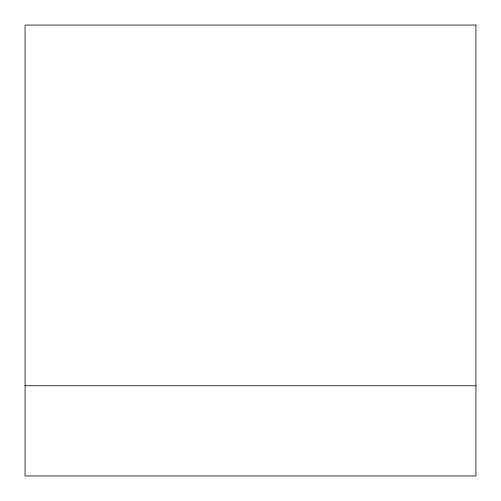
<?xml version="1.0" encoding="UTF-8"?>
<svg xmlns="http://www.w3.org/2000/svg" width="501" height="501" viewBox="0 0 501 501"><rect width="100%" height="100%" fill="white"/><g stroke="black" fill="none" stroke-linecap="round" stroke-linejoin="round"><path stroke-width="0.75" d="M25.05 385.77L475.95 385.77M475.95 25.05L25.05 25.05L25.05 475.95L475.95 475.95L475.95 25.05"/></g></svg>
